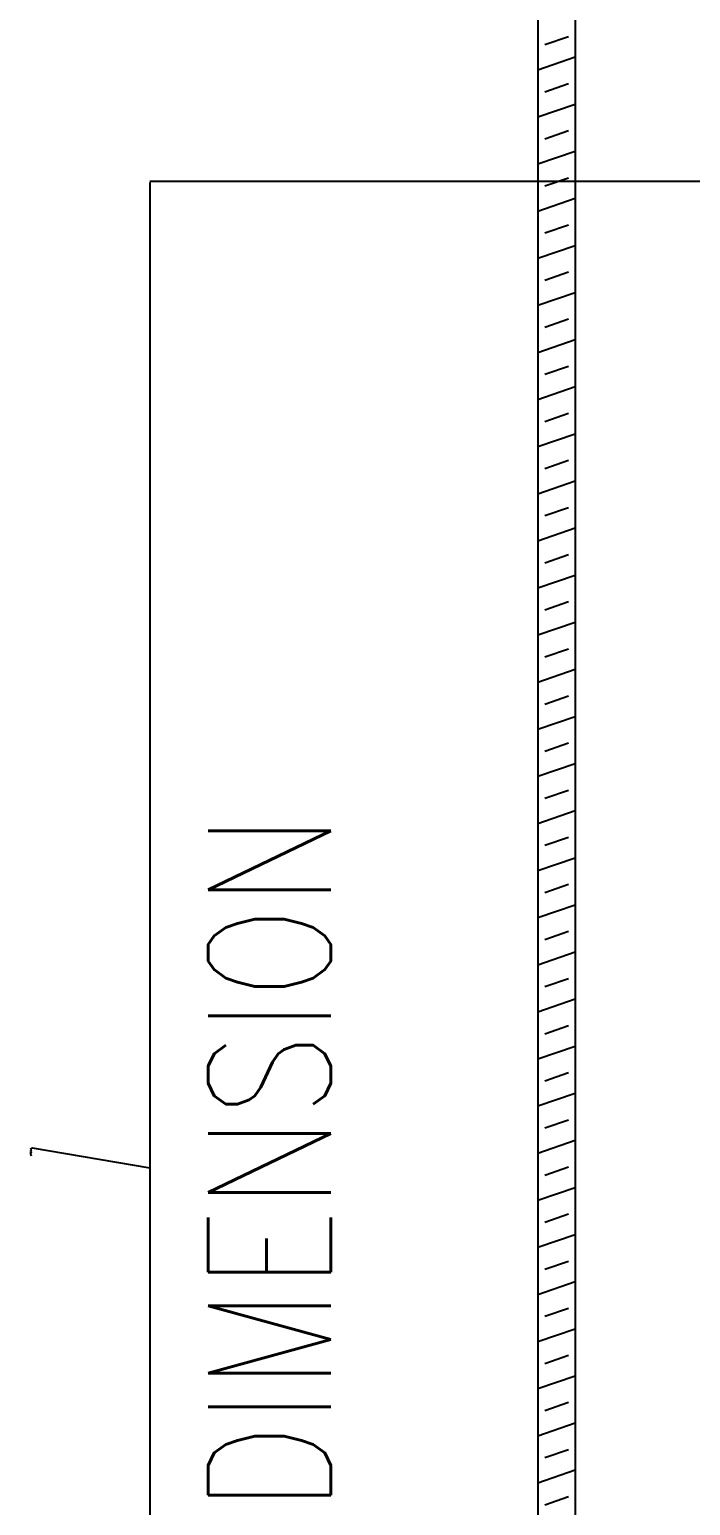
# Model space of a CAD drawing. Header units: millimetres. Extents: x -95178 to 274693, y -2232 to 263302.
# Drawn here: x 120473 to 121889, y 213726 to 216889 of the extents above; entities that cross this region are included whole.
import ezdxf
from ezdxf.enums import TextEntityAlignment as Align

# ---------------------------------------------------------------- set-up
doc = ezdxf.new("R2010")
doc.units = ezdxf.units.MM
doc.layers.add('TXT', color=3, linetype='Continuous')
doc.styles.add('ROMANS', font='romans.shx', dxfattribs={"width": 0.8})
doc.styles.add('view', font='romans.shx', dxfattribs={"width": 0.85})
doc.dimstyles.new('view', dxfattribs={"dimtxt": 2, "dimasz": 2, "dimexe": 1, "dimexo": 1, "dimgap": 1, "dimtad": 1, "dimdec": 0, "dimlfac": -1, "dimzin": 0, "dimdsep": 46, "dimtxsty": 'view', "dimcen": 2.5, "dimdle": 1.25, "dimclrd": 15, "dimclre": 15, "dimclrt": 3, "dimadec": 0, "dimazin": 0, "dimtfac": 0.9, "dimtdec": 0, "dimtofl": 0, "dimtmove": 2, "dimatfit": 0, "dimfxl": 1, "dimtolj": 1, "dimtzin": 0, "dimarcsym": 0})

# ---------------------------------------------------------------- blocks, each defined once
blk = doc.blocks.new('*D3')
at = {"layer": 'Defpoints', "color": 0, "transparency": 16777216}
for p in [(120731.8, 216562.8, 0), (122228.5, 216562.8, 0), (122228.5, 212334.8, 0)]:
    blk.add_point(p, dxfattribs=at)
at = {"layer": 'TXT', "color": 15, "lineweight": -2, "transparency": 16777216}
for p, q in [((122227.5, 216562.8, 0), (120730.8, 216562.8, 0)), ((120731.8, 212336.8, 0), (120731.8, 216560.8, 0)), ((120479.1, 214491, 0), (120477.1, 214491, 0)), ((120731.8, 214448.8, 0), (120479.1, 214491, 0)), ((122227.5, 212334.8, 0), (120730.8, 212334.8, 0))]:
    blk.add_line(p, q, dxfattribs=at)
at = {"layer": 'TXT', "color": 15, "transparency": 16777216}
for points in [[(120731.5, 216560.8, 0), (120732.2, 216560.8, 0), (120731.8, 216562.8, 0)], [(120731.5, 212336.8, 0), (120732.2, 212336.8, 0), (120731.8, 212334.8, 0)]]:
    blk.add_solid(points, dxfattribs=at)
at = {"layer": 'TXT', "color": 3, "transparency": 16777216, "insert": (120476.1, 214483.1, 0), "char_height": 2, "attachment_point": 5, "rotation": 90, "style": 'ROMANS'}
blk.add_mtext('\\A1;STATED DUCT', dxfattribs=at)

msp = doc.modelspace()

# ---------------------------------------------------------------- linework, layer by layer
at = {"color": 31}
for p, q in [((121562.474, 219266.111, 0), (121562.474, 212072.819, 0)), ((121642.474, 219266.111, 0), (121642.474, 212072.819, 0))]:
    msp.add_line(p, q, dxfattribs=at)
at = {"color": 9}
for p, q in [((121576.874, 216856.553, 0), (121628.074, 216874.125, 0)), ((121562.474, 216802.61, 0), (121642.474, 216830.066, 0)), ((121576.874, 216755.604, 0), (121628.074, 216773.176, 0)), ((121562.474, 216701.661, 0), (121642.474, 216729.118, 0)), ((121576.874, 216654.655, 0), (121628.074, 216672.228, 0)), ((121562.474, 216600.712, 0), (121642.474, 216628.169, 0)), ((121576.874, 216553.707, 0), (121628.074, 216571.279, 0)), ((121562.474, 216499.763, 0), (121642.474, 216527.22, 0)), ((121576.874, 216452.758, 0), (121628.074, 216470.33, 0)), ((121562.474, 216398.815, 0), (121642.474, 216426.271, 0)), ((121576.874, 216351.809, 0), (121628.074, 216369.381, 0)), ((121562.474, 216297.866, 0), (121642.474, 216325.323, 0)), ((121576.874, 216250.86, 0), (121628.074, 216268.433, 0)), ((121562.474, 216196.917, 0), (121642.474, 216224.374, 0)), ((121576.874, 216149.912, 0), (121628.074, 216167.484, 0)), ((121562.474, 216095.968, 0), (121642.474, 216123.425, 0)), ((121576.874, 216048.963, 0), (121628.074, 216066.535, 0)), ((121562.474, 215995.019, 0), (121642.474, 216022.476, 0)), ((121576.874, 215948.014, 0), (121628.074, 215965.586, 0)), ((121562.474, 215894.071, 0), (121642.474, 215921.527, 0)), ((121576.874, 215847.065, 0), (121628.074, 215864.638, 0)), ((121562.474, 215793.122, 0), (121642.474, 215820.579, 0)), ((121576.874, 215746.116, 0), (121628.074, 215763.689, 0)), ((121562.474, 215692.173, 0), (121642.474, 215719.63, 0)), ((121576.874, 215645.168, 0), (121628.074, 215662.74, 0)), ((121562.474, 215591.224, 0), (121642.474, 215618.681, 0)), ((121576.874, 215544.219, 0), (121628.074, 215561.791, 0)), ((121562.474, 215490.276, 0), (121642.474, 215517.732, 0)), ((121576.874, 215443.27, 0), (121628.074, 215460.842, 0)), ((121562.474, 215389.327, 0), (121642.474, 215416.784, 0)), ((121576.874, 215342.321, 0), (121628.074, 215359.894, 0)), ((121562.474, 215288.378, 0), (121642.474, 215315.835, 0)), ((121576.874, 215241.373, 0), (121628.074, 215258.945, 0)), ((121562.474, 215187.429, 0), (121642.474, 215214.886, 0)), ((121576.874, 215140.424, 0), (121628.074, 215157.996, 0)), ((121562.474, 215086.481, 0), (121642.474, 215113.937, 0)), ((121576.874, 215039.475, 0), (121628.074, 215057.047, 0)), ((121562.474, 214985.532, 0), (121642.474, 215012.989, 0)), ((121576.874, 214938.526, 0), (121628.074, 214956.099, 0)), ((121562.474, 214884.583, 0), (121642.474, 214912.04, 0)), ((121576.874, 214837.578, 0), (121628.074, 214855.15, 0)), ((121562.474, 214783.634, 0), (121642.474, 214811.091, 0)), ((121576.874, 214736.629, 0), (121628.074, 214754.201, 0)), ((121562.474, 214682.685, 0), (121642.474, 214710.142, 0)), ((121576.874, 214635.68, 0), (121628.074, 214653.252, 0)), ((121562.474, 214581.737, 0), (121642.474, 214609.193, 0)), ((121576.874, 214534.731, 0), (121628.074, 214552.304, 0)), ((121562.474, 214480.788, 0), (121642.474, 214508.245, 0)), ((121576.874, 214433.782, 0), (121628.074, 214451.355, 0)), ((121562.474, 214379.839, 0), (121642.474, 214407.296, 0)), ((121576.874, 214332.834, 0), (121628.074, 214350.406, 0)), ((121562.474, 214278.89, 0), (121642.474, 214306.347, 0)), ((121576.874, 214231.885, 0), (121628.074, 214249.457, 0)), ((121562.474, 214177.942, 0), (121642.474, 214205.398, 0)), ((121576.874, 214130.936, 0), (121628.074, 214148.508, 0)), ((121562.474, 214076.993, 0), (121642.474, 214104.45, 0)), ((121576.874, 214029.987, 0), (121628.074, 214047.56, 0)), ((121562.474, 213976.044, 0), (121642.474, 214003.501, 0)), ((121576.874, 213929.039, 0), (121628.074, 213946.611, 0)), ((121562.474, 213875.095, 0), (121642.474, 213902.552, 0)), ((121576.874, 213828.09, 0), (121628.074, 213845.662, 0)), ((121562.474, 213774.147, 0), (121642.474, 213801.603, 0)), ((121576.874, 213727.141, 0), (121628.074, 213744.713, 0))]:
    msp.add_line(p, q, dxfattribs=at)

# ---------------------------------------------------------------- texts
at = {"layer": 'TXT', "style": 'ROMANS', "width": 0.8}
msp.add_text('DIMENSION', height=262.75, rotation=90, dxfattribs=at).set_placement((120987.308, 214459.647, 0), align=Align.MIDDLE)

# ---------------------------------------------------------------- dimensions: what is measured, and where the dimension line sits
at = {"layer": 'TXT'}
dim = msp.add_linear_dim(base=(120731.833, 216562.819, 0), p1=(122228.474, 212334.819, 0), p2=(122228.474, 216562.819, 0), angle=90, text='STATED DUCT', dimstyle='view', override={"dimtad": 0, "dimtih": 1, "dimlfac": 1, "dimrnd": 5, "dimtxsty": 'ROMANS', "dimcen": 3, "dimdle": 0, "dimtp": 50, "dimtm": 3, "dimtfac": 1, "dimtdec": 4, "dimtofl": 1, "dimtmove": 1, "dimatfit": 3}, dxfattribs=at)
dim.commit()
dim.dimension.update_dxf_attribs({"geometry": '*D3', "text_midpoint": (120476.061, 214490.952, 0), "dimtype": 160, "text_rotation": 90})

doc.saveas('drawing.dxf')
